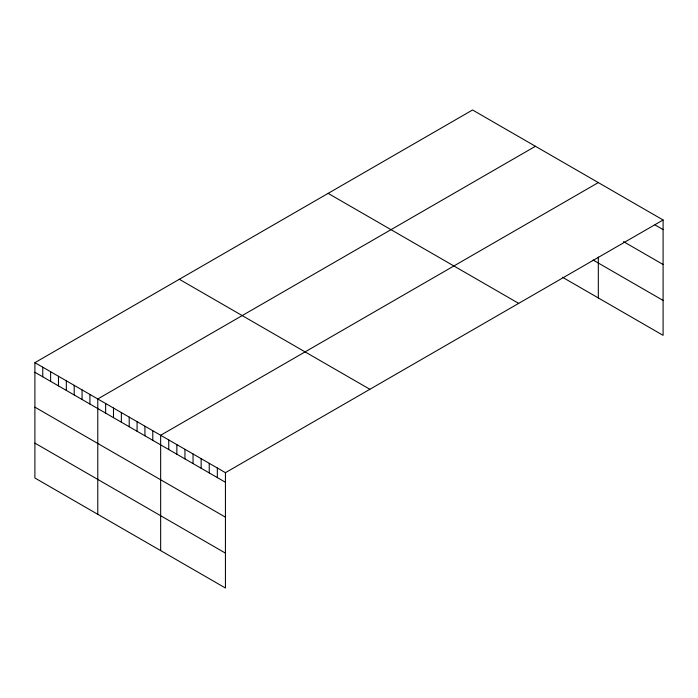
<?xml version="1.0" encoding="UTF-8"?>
<svg xmlns="http://www.w3.org/2000/svg" width="698" height="698" viewBox="0 0 698 698"><rect width="100%" height="100%" fill="white"/><g stroke="black" fill="none" stroke-linecap="round" stroke-linejoin="round"><path stroke-width="1.05" d="M34.9 362.663L225.437 472.677L225.437 588.013L34.9 478.008L34.9 362.663L472.563 109.987L663.1 219.992L663.1 335.337L562.509 277.263M535.436 146.283L97.781 398.968L97.781 514.313M598.317 182.588L160.653 435.273L160.653 550.609M225.437 472.677L663.1 219.992M655.003 224.922L663.1 229.598M623.506 241.63L663.1 264.49M593.073 260.014L663.1 300.437M328.13 193.372L518.675 303.377M179.325 279.279L369.87 389.292M34.9 372.27L225.437 482.274M34.9 407.161L225.437 517.166M34.9 443.117L225.437 553.121M598.317 257.047L598.317 297.933M217.34 468L217.34 477.598M209.243 463.324L209.243 472.93M201.146 458.647L201.146 468.253M193.049 453.97L193.049 463.577M184.953 449.294L184.953 458.9M176.856 444.617L176.856 454.224M168.75 439.949L168.75 449.547M152.792 430.736L152.792 440.333M144.94 426.199L144.94 435.796M137.078 421.653L137.078 431.259M129.217 417.116L129.217 426.722M121.356 412.579L121.356 422.185M113.495 408.042L113.495 417.648M105.634 403.505L105.634 413.111M89.92 394.431L89.92 404.037M82.059 389.894L82.059 399.5M74.197 385.357L74.197 394.955M66.336 380.82L66.336 390.418M58.475 376.283L58.475 385.881M50.622 371.737L50.622 381.344M42.761 367.2L42.761 376.807"/></g></svg>
